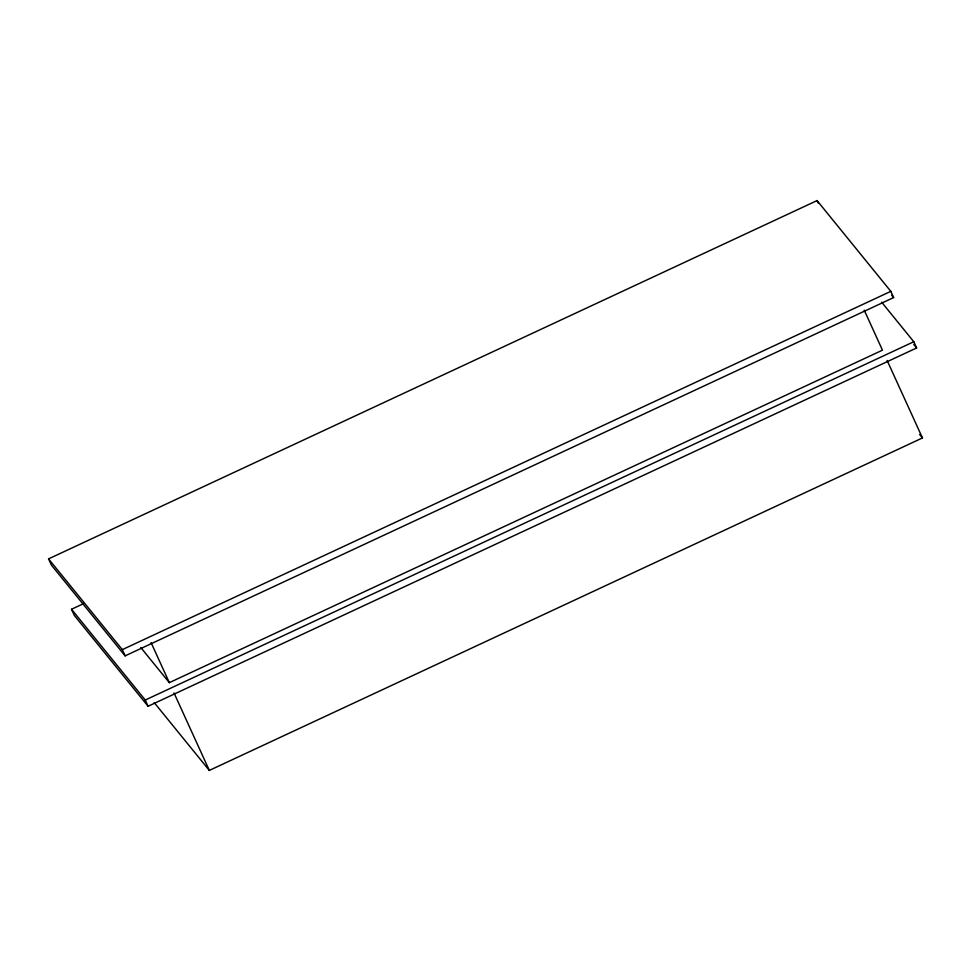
<?xml version="1.0" encoding="UTF-8"?>
<svg xmlns="http://www.w3.org/2000/svg" width="971" height="971" viewBox="0 0 971 971"><rect width="100%" height="100%" fill="white"/><g stroke="black" fill="none" stroke-linecap="round" stroke-linejoin="round"><path stroke-width="1.46" d="M48.55 558.883L817.072 200.584L890.82 291.349L893.648 297.563L125.125 655.862L51.39 565.098L48.55 558.883L122.297 649.635L125.125 655.862M881.644 302.175L913.784 341.743L916.612 347.958L148.09 706.257L74.354 615.493L71.514 609.266L83.882 603.501M122.297 649.635L890.82 291.349M140.831 647.584L169.33 682.649L882.457 350.179L864.214 310.15M71.514 609.266L145.262 700.03L913.784 341.743M154.231 702.616L209.323 770.416L922.45 437.945L887.142 360.484M891.766 295.245L893.648 297.563M913.784 344.462L916.612 347.958M919.634 434.474L922.45 437.945M817.072 200.584L818.213 203.073M151.088 642.62L169.33 682.649M174.015 692.954L209.323 770.416M145.262 700.03L148.09 706.257"/></g></svg>
